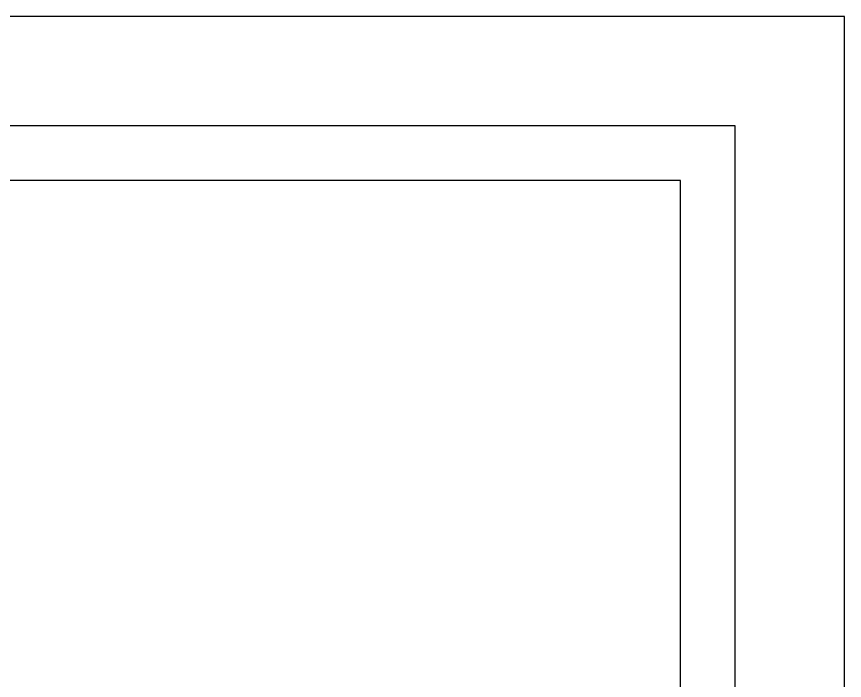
# Model space of a CAD drawing. Extents: x 23971 to 232415, y -48119 to 67869.
# Drawn here: x 188719 to 189335, y -11961 to -11467 of the extents above; entities that cross this region are included whole.
import ezdxf

# ---------------------------------------------------------------- set-up
doc = ezdxf.new("R2010")
doc.units = 0
doc.header["$LTSCALE"] = 1000
doc.header["$MEASUREMENT"] = 0

# ---------------------------------------------------------------- blocks, each defined once
blk = doc.blocks.new('20kuang')
at = {"color": 251}
for p, q in [((-187899.84, 32554.19), (-193665.55, 32554.19)), ((-187899.84, 28516.83), (-187899.84, 32554.19))]:
    blk.add_line(p, q, dxfattribs=at)
for p, q in [((-187940.5, 32513.52), (-193624.89, 32513.52)), ((-187940.5, 28557.49), (-187940.5, 32513.52))]:
    blk.add_line(p, q)
blk.add_lwpolyline([(-193758.52, 28435.51), (-187818.52, 28435.51), (-187818.52, 32635.51), (-193758.52, 32635.51)], close=True)

msp = doc.modelspace()

# ---------------------------------------------------------------- block references
at = {"color": 146}
msp.add_blockref('20kuang', (377153.03, -44102.85), dxfattribs=at)

doc.saveas('drawing.dxf')
